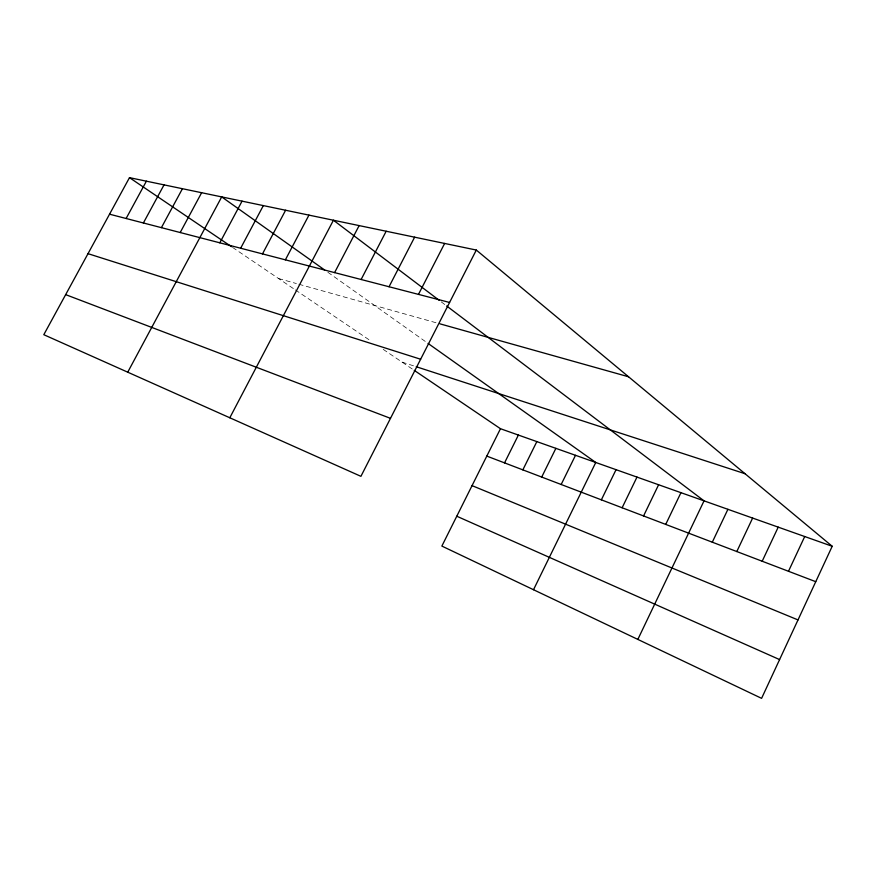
<?xml version="1.0" encoding="UTF-8"?>
<svg xmlns="http://www.w3.org/2000/svg" width="876" height="876" viewBox="0 0 876 876"><rect width="100%" height="100%" fill="white"/><g stroke="black" fill="none" stroke-linecap="round" stroke-linejoin="round"><path stroke-width="0.66" stroke-dasharray="4.38 3.29" d="M278.568 278.546L296.384 283.539M298.847 284.229L437.452 323.135M402.051 362.106L414.95 366.299M232.556 247.404L294.281 289.179M295.398 289.934L371.304 341.29M383.206 349.36L413.122 369.595M327.865 272.272L426.962 342.636M441.241 301.87L445.599 305.166"/><path stroke-width="1.31" d="M476.303 250.054L360.923 476.336L43.8 334.698L129.484 177.653L476.303 250.054L832.2 546.274L761.594 698.347L441.865 546.077L500.47 428.714L414.228 370.351M788.488 571.283L804.715 536.539M762.186 561.242L778.216 527.144M736.804 551.551L752.626 518.077M712.298 542.189L727.912 509.317M637.837 639.414L704.041 500.853L446.683 305.987M665.716 524.406L680.948 492.673M643.564 515.953L658.61 484.756M622.124 507.762L636.994 477.091M601.363 499.835L616.047 469.678M533.506 589.723L595.768 462.484L428.068 343.425M561.166 484.494L575.51 455.301M541.707 477.07L555.877 448.348M522.841 469.865L536.846 441.603M504.543 462.878L518.384 435.065M418.487 294.391L444.636 243.44M389.043 286.748L414.633 237.177M361.12 279.499L386.174 231.242M334.599 272.611L359.138 225.592M229.808 417.775L333.428 220.226L439.062 300.216M285.379 259.833L308.954 215.113M262.493 253.898L285.609 210.24M240.659 248.226L263.337 205.597M219.81 242.816L242.05 201.151M127.732 372.19L221.694 196.903L324.613 269.972M180.204 232.534L201.633 192.709M161.403 227.65L182.438 188.701M143.379 222.975L164.042 184.869M126.111 218.496L146.401 181.179M109.544 214.193L449.585 302.461M439.971 323.846L628.552 376.779M88.016 253.668L420.644 359.237M416.231 366.726L745.005 473.708M500.47 428.714L832.2 546.274M65.656 294.632L390.499 418.345M486.793 456.1L815.753 581.686M472.044 485.632L798.003 619.923M456.768 516.227L779.585 659.584M129.484 177.653L231.461 246.66"/></g></svg>
